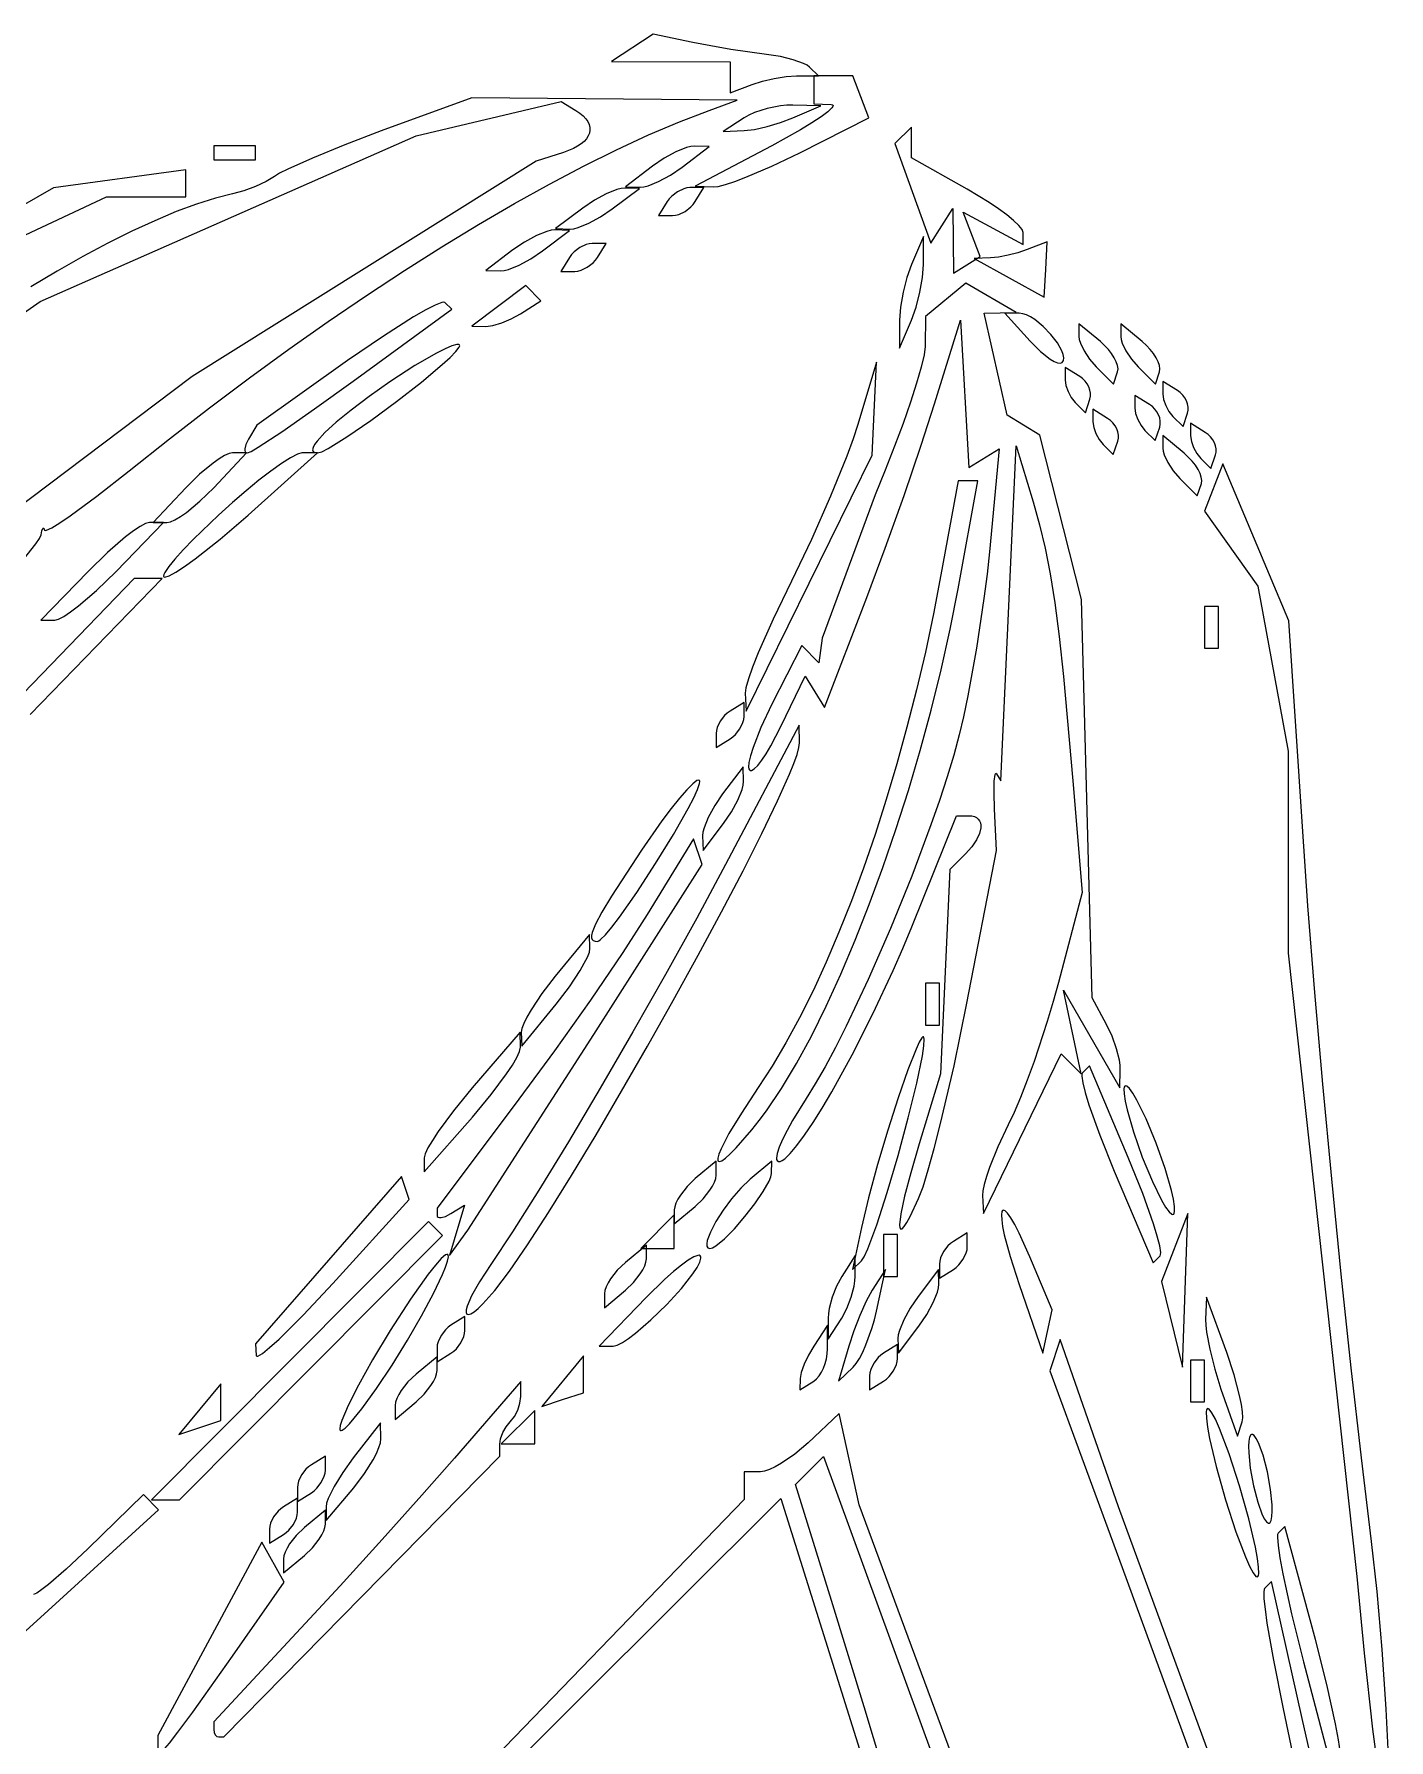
# Model space of a CAD drawing. Header units: millimetres. Extents: x 0.52 to 7.92, y 0.28 to 7.41.
# Drawn here: x 4.776 to 5.728, y 6.184 to 7.382 of the extents above; entities that cross this region are included whole.
import ezdxf

# ---------------------------------------------------------------- set-up
doc = ezdxf.new("R2010")
doc.units = ezdxf.units.MM
doc.header["$MEASUREMENT"] = 0

msp = doc.modelspace()

# ---------------------------------------------------------------- linework, layer by layer
at = {"flags": 128}
for points in [[(5.280214, 7.34699), (5.287461, 7.349301), (5.29573, 7.351193), (5.304003, 7.352472), (5.311259, 7.352941), (5.326797, 7.352941), (5.320582, 7.359156), (5.318843, 7.360458), (5.316271, 7.361778), (5.309125, 7.364321), (5.300138, 7.366496), (5.290304, 7.368012), (5.265164, 7.371591), (5.251178, 7.374013), (5.238513, 7.376486), (5.210784, 7.382318), (5.181373, 7.363045), (5.264706, 7.362745), (5.264706, 7.341039), (5.280214, 7.34699)], [(5.252777, 7.274972), (5.256292, 7.27538), (5.26148, 7.276727), (5.268091, 7.278916), (5.275875, 7.281848), (5.293962, 7.289544), (5.313741, 7.299027), (5.362124, 7.323545), (5.350843, 7.352941), (5.323529, 7.352941), (5.323529, 7.333333), (5.335784, 7.332871), (5.336753, 7.332676), (5.337146, 7.332196), (5.336983, 7.331447), (5.336288, 7.330443), (5.333382, 7.32773), (5.3286, 7.324176), (5.322111, 7.319899), (5.314087, 7.315019), (5.294118, 7.303922), (5.240196, 7.275435), (5.252777, 7.274972)], [(4.649151, 7.102941), (4.779935, 7.194409), (5.044118, 7.31092), (5.146128, 7.335066), (5.156397, 7.328719), (5.159165, 7.326831), (5.16147, 7.324884), (5.163319, 7.322892), (5.164715, 7.320869), (5.165661, 7.318828), (5.166163, 7.316784), (5.166225, 7.31475), (5.165849, 7.31274), (5.165041, 7.310768), (5.163805, 7.308849), (5.162145, 7.306995), (5.160065, 7.305221), (5.157569, 7.30354), (5.154661, 7.301967), (5.147626, 7.299199), (5.128584, 7.293156), (4.886879, 7.141761), (4.735757, 7.028024)], [(4.768252, 7.01338), (4.777067, 7.024304), (4.779591, 7.028142), (4.780637, 7.030643), (4.78121, 7.033557), (4.781863, 7.035153), (4.782194, 7.035422), (4.782516, 7.035322), (4.783088, 7.033956), (4.783515, 7.033664), (4.784524, 7.033858), (4.788162, 7.035617), (4.793758, 7.039064), (4.80107, 7.044026), (4.81986, 7.057817), (4.84258, 7.075623), (4.870924, 7.098135), (4.899115, 7.119897), (4.927102, 7.140881), (4.954837, 7.161054), (4.982271, 7.180385), (5.009353, 7.198846), (5.036035, 7.216404), (5.062267, 7.233029), (5.087999, 7.24869), (5.113184, 7.263356), (5.13777, 7.276998), (5.161708, 7.289584), (5.18495, 7.301083), (5.207445, 7.311465), (5.229145, 7.3207), (5.25, 7.328756), (5.269608, 7.335917), (5.083333, 7.337668), (5.019608, 7.314296), (4.993976, 7.304544), (4.971296, 7.29527), (4.954026, 7.287521), (4.948189, 7.284547), (4.944628, 7.282347), (4.938825, 7.278724), (4.931345, 7.2752), (4.923154, 7.272178), (4.915216, 7.270062), (4.903133, 7.267103), (4.889928, 7.262952), (4.875689, 7.25766), (4.860503, 7.251277), (4.844456, 7.243854), (4.827635, 7.23544), (4.810126, 7.226086), (4.792017, 7.215843), (4.773394, 7.204761)], [(5.27451, 7.314565), (5.281767, 7.315439), (5.290656, 7.31742), (5.30005, 7.320215), (5.308824, 7.323529), (5.328431, 7.331955), (5.308824, 7.332494), (5.304585, 7.332408), (5.30005, 7.331954), (5.290656, 7.330083), (5.281767, 7.327177), (5.277864, 7.325427), (5.27451, 7.323529), (5.259804, 7.314026), (5.27451, 7.314565)], [(5.430944, 7.220324), (5.44032, 7.226118), (5.428399, 7.257183), (5.470588, 7.234604), (5.470588, 7.242948), (5.469788, 7.245074), (5.467494, 7.247927), (5.463867, 7.251382), (5.459069, 7.255315), (5.453259, 7.259601), (5.446599, 7.264116), (5.431373, 7.273332), (5.392157, 7.295372), (5.392157, 7.316993), (5.380553, 7.30539), (5.405828, 7.235492), (5.421268, 7.259804), (5.421569, 7.214529), (5.430944, 7.220324)], [(4.901961, 7.294118), (4.921569, 7.294118), (4.931373, 7.294118), (4.931373, 7.303922), (4.911765, 7.303922), (4.901961, 7.303922), (4.901961, 7.294118)], [(5.201558, 7.274822), (5.204031, 7.275053), (5.20709, 7.275836), (5.214479, 7.27883), (5.222761, 7.28334), (5.230969, 7.288904), (5.25, 7.303298), (5.239619, 7.30361), (5.237145, 7.303379), (5.234086, 7.302595), (5.226697, 7.299602), (5.218416, 7.295092), (5.210207, 7.289527), (5.191176, 7.275133), (5.201558, 7.274822)], [(4.762333, 7.237917), (4.826563, 7.267974), (4.882353, 7.267974), (4.882353, 7.286979), (4.789432, 7.274243), (4.701088, 7.223682)], [(5.152538, 7.24541), (5.155012, 7.245641), (5.15807, 7.246425), (5.16546, 7.249418), (5.173741, 7.253928), (5.18195, 7.259492), (5.20098, 7.273886), (5.190599, 7.274198), (5.188126, 7.273967), (5.185067, 7.273183), (5.177677, 7.27019), (5.169396, 7.26568), (5.161188, 7.260116), (5.142157, 7.245722), (5.152538, 7.24541)], [(5.224333, 7.254902), (5.226426, 7.255102), (5.228618, 7.255676), (5.233037, 7.257782), (5.23707, 7.260899), (5.238779, 7.262736), (5.240196, 7.264706), (5.246255, 7.27451), (5.236451, 7.27451), (5.234358, 7.27431), (5.232167, 7.273736), (5.227747, 7.27163), (5.223714, 7.268513), (5.222005, 7.266675), (5.220588, 7.264706), (5.214529, 7.254902), (5.224333, 7.254902)], [(5.103518, 7.215998), (5.105992, 7.216229), (5.109051, 7.217013), (5.11644, 7.220006), (5.124722, 7.224516), (5.13293, 7.23008), (5.151961, 7.244474), (5.14158, 7.244786), (5.139106, 7.244555), (5.136047, 7.243772), (5.128658, 7.240778), (5.120376, 7.236268), (5.112168, 7.230704), (5.093137, 7.21631), (5.103518, 7.215998)], [(5.392157, 7.181373), (5.395428, 7.190533), (5.398108, 7.20098), (5.399918, 7.211428), (5.400583, 7.220588), (5.400583, 7.240196), (5.392157, 7.220588), (5.388885, 7.211428), (5.386206, 7.20098), (5.384396, 7.190533), (5.383731, 7.181373), (5.383731, 7.161765), (5.392157, 7.181373)], [(5.486433, 7.217013), (5.487571, 7.236385), (5.473376, 7.230937), (5.46696, 7.228795), (5.459986, 7.226988), (5.453295, 7.225708), (5.447728, 7.225143), (5.436275, 7.224795), (5.485294, 7.197641), (5.486433, 7.217013)], [(5.155706, 7.215686), (5.157799, 7.215886), (5.15999, 7.21646), (5.164409, 7.218566), (5.168442, 7.221684), (5.170151, 7.223521), (5.171569, 7.22549), (5.177628, 7.235294), (5.167824, 7.235294), (5.165731, 7.235094), (5.163539, 7.234521), (5.15912, 7.232414), (5.155087, 7.229297), (5.153378, 7.22746), (5.151961, 7.22549), (5.145902, 7.215686), (5.155706, 7.215686)], [(5.093137, 7.176933), (5.098082, 7.177589), (5.104298, 7.179498), (5.11099, 7.182363), (5.117363, 7.185892), (5.131785, 7.195012), (5.121118, 7.20568), (5.083333, 7.177094), (5.093137, 7.176933)], [(5.397162, 6.564401), (5.400239, 6.572632), (5.40393, 6.584539), (5.408093, 6.599559), (5.412591, 6.61713), (5.422031, 6.65767), (5.431136, 6.701656), (5.4519, 6.808824), (5.450447, 6.838235), (5.450117, 6.849269), (5.450292, 6.857567), (5.450922, 6.862328), (5.451393, 6.863129), (5.451959, 6.862745), (5.454924, 6.857843), (5.465686, 7.093137), (5.477546, 7.053922), (5.482141, 7.037726), (5.486137, 7.021151), (5.489677, 7.0032), (5.492903, 6.982873), (5.495957, 6.959173), (5.498982, 6.9311), (5.505515, 6.857843), (5.511976, 6.779412), (5.495433, 6.716274), (5.491725, 6.702837), (5.487522, 6.688843), (5.47821, 6.660826), (5.473392, 6.647624), (5.46866, 6.635508), (5.464159, 6.624888), (5.460033, 6.616175), (5.452771, 6.600825), (5.446936, 6.586356), (5.44474, 6.579959), (5.443124, 6.574394), (5.442162, 6.569862), (5.441928, 6.566567), (5.44268, 6.553922), (5.497294, 6.666105), (5.511398, 6.652001), (5.499025, 6.710784), (5.538394, 6.642157), (5.538805, 6.655056), (5.538683, 6.65803), (5.538173, 6.661543), (5.536149, 6.669671), (5.533049, 6.6784), (5.529188, 6.686693), (5.51916, 6.70543), (5.511667, 6.985294), (5.482382, 7.100554), (5.459366, 7.114779), (5.443241, 7.186275), (5.465686, 7.186871), (5.430346, 7.207431), (5.401961, 7.183874), (5.401796, 7.163015), (5.401049, 7.157124), (5.398973, 7.148341), (5.395712, 7.137092), (5.39141, 7.123805), (5.386211, 7.108907), (5.380259, 7.092826), (5.373698, 7.075989), (5.366672, 7.058824), (5.329428, 6.958161), (5.327142, 6.940832), (5.315093, 6.95288), (5.294118, 6.911765), (5.286381, 6.895393), (5.280821, 6.881209), (5.27902, 6.875413), (5.277957, 6.870733), (5.277698, 6.86736), (5.27789, 6.866223), (5.278308, 6.865483), (5.278922, 6.865142), (5.279692, 6.865172), (5.281652, 6.866285), (5.284098, 6.868698), (5.28694, 6.872286), (5.290085, 6.876925), (5.293444, 6.88249), (5.30044, 6.895897), (5.317406, 6.931476), (5.331017, 6.909454), (5.36068, 6.98659), (5.373623, 7.021182), (5.386935, 7.058346), (5.399052, 7.093622), (5.408407, 7.122549), (5.426471, 7.181373), (5.432415, 7.077918), (5.4538, 7.091135), (5.446881, 7.018607), (5.445199, 7.002894), (5.443068, 6.986026), (5.437801, 6.950931), (5.431777, 6.917539), (5.428697, 6.9028), (5.425689, 6.890069), (5.421831, 6.875932), (5.417168, 6.860549), (5.411791, 6.844135), (5.405791, 6.826904), (5.392281, 6.790853), (5.377363, 6.754116), (5.361762, 6.718414), (5.346203, 6.685466), (5.338666, 6.670562), (5.33141, 6.656991), (5.324527, 6.64497), (5.318108, 6.634711), (5.308628, 6.619368), (5.304779, 6.61236), (5.301636, 6.606033), (5.299281, 6.600565), (5.297798, 6.596135), (5.297271, 6.592922), (5.297392, 6.591828), (5.297783, 6.591106), (5.298743, 6.590565), (5.29995, 6.590595), (5.301392, 6.591176), (5.303056, 6.592286), (5.307008, 6.596015), (5.311709, 6.601618), (5.317068, 6.608931), (5.322988, 6.617791), (5.329376, 6.628033), (5.336137, 6.639494), (5.350403, 6.665417), (5.365032, 6.694249), (5.379268, 6.724681), (5.386003, 6.740087), (5.392358, 6.755401), (5.423773, 6.833333), (5.432475, 6.833333), (5.434582, 6.833178), (5.43638, 6.832727), (5.437872, 6.832), (5.439058, 6.831016), (5.439941, 6.829797), (5.440522, 6.828362), (5.440803, 6.826732), (5.440787, 6.824927), (5.439866, 6.820872), (5.437774, 6.816359), (5.434526, 6.811549), (5.430134, 6.806605), (5.419092, 6.795562), (5.412636, 6.651961), (5.397601, 6.602941), (5.391601, 6.582513), (5.387294, 6.566032), (5.384682, 6.553757), (5.383769, 6.545941), (5.383951, 6.543786), (5.384558, 6.542842), (5.385591, 6.543141), (5.387051, 6.544715), (5.388938, 6.547596), (5.391251, 6.551816), (5.397162, 6.564401)], [(4.925684, 7.088235), (4.928153, 7.089264), (4.933182, 7.092213), (4.949701, 7.103042), (4.9728, 7.119069), (5.00004, 7.138641), (5.069124, 7.189046), (5.064425, 7.193745), (5.063616, 7.193988), (5.062181, 7.193761), (5.057575, 7.191983), (5.050887, 7.188578), (5.042398, 7.183713), (5.021137, 7.170272), (4.996037, 7.152996), (4.932347, 7.107548), (4.926379, 7.097892), (4.924478, 7.094142), (4.923713, 7.091072), (4.923764, 7.08989), (4.924107, 7.088997), (4.924746, 7.088432), (4.925684, 7.088235)], [(5.498069, 7.151664), (5.498951, 7.153138), (5.499169, 7.155042), (5.498785, 7.157304), (5.497864, 7.159851), (5.494661, 7.16551), (5.490065, 7.171439), (5.484582, 7.17706), (5.478718, 7.181793), (5.475801, 7.183645), (5.472978, 7.185058), (5.470313, 7.185958), (5.467868, 7.186275), (5.457745, 7.186275), (5.475545, 7.166607), (5.482829, 7.159343), (5.489503, 7.154104), (5.492381, 7.152397), (5.49483, 7.151381), (5.496757, 7.151116), (5.498069, 7.151664)], [(5.536969, 7.14522), (5.537244, 7.147222), (5.536909, 7.149582), (5.536011, 7.152214), (5.534601, 7.155029), (5.532729, 7.157942), (5.530444, 7.160865), (5.527797, 7.163712), (5.524836, 7.166396), (5.509804, 7.178871), (5.509804, 7.169828), (5.510052, 7.167764), (5.510761, 7.165359), (5.513368, 7.159877), (5.517226, 7.154076), (5.521936, 7.148652), (5.534069, 7.13652), (5.536969, 7.14522)], [(5.56638, 7.14522), (5.566656, 7.147222), (5.56632, 7.149582), (5.565423, 7.152214), (5.564013, 7.155029), (5.562141, 7.157942), (5.559856, 7.160865), (5.557209, 7.163712), (5.554248, 7.166396), (5.539216, 7.178871), (5.539216, 7.169828), (5.539463, 7.167764), (5.540173, 7.165359), (5.54278, 7.159877), (5.546637, 7.154076), (5.551348, 7.148652), (5.56348, 7.13652), (5.56638, 7.14522)], [(4.974889, 7.088235), (4.977804, 7.089035), (4.982401, 7.0913), (4.995582, 7.09942), (5.012304, 7.110981), (5.030443, 7.124369), (5.047872, 7.137971), (5.062464, 7.150174), (5.068032, 7.155247), (5.072093, 7.159364), (5.074383, 7.162325), (5.07478, 7.163309), (5.074634, 7.163928), (5.073933, 7.164241), (5.0728, 7.164236), (5.069341, 7.16332), (5.064457, 7.161287), (5.05835, 7.158242), (5.043268, 7.149544), (5.025699, 7.138073), (5.011066, 7.127717), (4.998469, 7.118215), (4.988073, 7.10973), (4.980042, 7.102424), (4.974544, 7.09646), (4.972795, 7.094031), (4.971742, 7.091999), (4.971403, 7.090383), (4.971802, 7.089203), (4.972956, 7.088481), (4.974889, 7.088235)], [(5.320294, 6.996756), (5.364583, 7.08665), (5.367647, 7.151961), (5.354438, 7.108155), (5.351104, 7.098004), (5.346677, 7.08592), (5.33531, 7.057759), (5.321865, 7.027284), (5.30787, 6.998106), (5.294976, 6.971398), (5.284529, 6.947649), (5.280557, 6.937692), (5.277599, 6.929443), (5.275788, 6.923225), (5.275257, 6.919362), (5.276004, 6.906863), (5.320294, 6.996756)], [(5.51747, 7.12594), (5.517897, 7.127982), (5.517888, 7.130139), (5.517472, 7.132345), (5.516679, 7.134536), (5.515538, 7.136646), (5.514079, 7.138609), (5.51233, 7.140361), (5.510321, 7.141837), (5.5, 7.148216), (5.5, 7.139467), (5.500564, 7.135507), (5.5021, 7.131189), (5.504373, 7.127036), (5.507149, 7.12357), (5.514297, 7.116422), (5.51747, 7.12594)], [(5.56649, 7.106332), (5.566916, 7.108374), (5.566907, 7.110531), (5.566492, 7.112737), (5.565699, 7.114928), (5.564558, 7.117038), (5.563098, 7.119001), (5.56135, 7.120754), (5.559341, 7.122229), (5.54902, 7.128608), (5.54902, 7.11986), (5.549584, 7.115899), (5.55112, 7.111581), (5.553393, 7.107428), (5.556168, 7.103962), (5.563317, 7.096814), (5.56649, 7.106332)], [(5.586098, 7.116136), (5.586524, 7.118178), (5.586515, 7.120335), (5.586099, 7.122541), (5.585306, 7.124732), (5.584166, 7.126842), (5.582706, 7.128805), (5.580957, 7.130557), (5.578949, 7.132033), (5.568627, 7.138412), (5.568627, 7.129664), (5.569192, 7.125703), (5.570727, 7.121385), (5.573, 7.117232), (5.575776, 7.113766), (5.582925, 7.106618), (5.586098, 7.116136)], [(5.537078, 7.096528), (5.537505, 7.09857), (5.537495, 7.100727), (5.53708, 7.102933), (5.536287, 7.105124), (5.535146, 7.107234), (5.533687, 7.109197), (5.531938, 7.11095), (5.529929, 7.112425), (5.519608, 7.118804), (5.519608, 7.110056), (5.520172, 7.106095), (5.521708, 7.101777), (5.523981, 7.097625), (5.526757, 7.094158), (5.533905, 7.08701), (5.537078, 7.096528)], [(5.605705, 7.086724), (5.606132, 7.088766), (5.606123, 7.090923), (5.605707, 7.09313), (5.604914, 7.09532), (5.603773, 7.09743), (5.602314, 7.099393), (5.600565, 7.101146), (5.598557, 7.102621), (5.588235, 7.109), (5.588235, 7.100252), (5.588799, 7.096291), (5.590335, 7.091973), (5.592608, 7.087821), (5.595384, 7.084355), (5.602533, 7.077206), (5.605705, 7.086724)], [(5.595792, 7.066788), (5.596068, 7.068791), (5.595732, 7.071151), (5.594834, 7.073782), (5.593425, 7.076598), (5.591552, 7.07951), (5.589268, 7.082434), (5.58662, 7.085281), (5.58366, 7.087964), (5.568627, 7.10044), (5.568627, 7.091397), (5.568875, 7.089332), (5.569585, 7.086928), (5.572191, 7.081446), (5.576049, 7.075645), (5.58076, 7.070221), (5.592892, 7.058088), (5.595792, 7.066788)], [(4.869131, 7.039216), (4.87157, 7.039716), (4.874755, 7.04115), (4.878549, 7.043416), (4.882819, 7.046415), (4.892247, 7.054209), (4.901961, 7.063725), (4.924987, 7.088235), (4.915183, 7.088235), (4.912743, 7.087735), (4.909559, 7.086301), (4.905765, 7.084035), (4.901495, 7.081036), (4.892067, 7.073242), (4.882353, 7.063725), (4.859327, 7.039216), (4.869131, 7.039216)], [(4.867647, 7.000829), (4.870611, 7.00173), (4.875301, 7.004295), (4.881474, 7.008342), (4.888892, 7.013694), (4.906499, 7.027594), (4.926202, 7.044557), (4.974953, 7.088235), (4.963915, 7.088235), (4.960728, 7.087343), (4.95588, 7.084785), (4.949611, 7.080741), (4.942162, 7.07539), (4.933772, 7.068912), (4.924681, 7.061486), (4.915131, 7.053291), (4.90536, 7.044507), (4.887684, 7.027532), (4.880521, 7.02011), (4.874681, 7.013638), (4.870319, 7.008295), (4.86759, 7.00426), (4.866886, 7.002788), (4.866647, 7.001711), (4.866895, 7.00105), (4.867647, 7.000829)], [(5.727516, 6.168423), (5.725666, 6.2059), (5.722755, 6.247636), (5.719182, 6.288542), (5.715346, 6.323529), (5.708185, 6.382446), (5.701031, 6.4456), (5.694034, 6.511425), (5.687348, 6.578354), (5.681122, 6.644818), (5.67551, 6.709251), (5.670663, 6.770085), (5.666732, 6.825754), (5.657333, 6.970135), (5.610762, 7.080571), (5.597972, 7.04724), (5.635445, 6.994614), (5.656863, 6.878752), (5.656863, 6.736859), (5.704901, 6.29902), (5.710176, 6.245098), (5.716095, 6.191692), (5.722921, 6.139011)], [(5.280091, 6.612745), (5.285225, 6.61917), (5.290397, 6.626153), (5.300828, 6.641708), (5.311321, 6.659246), (5.321813, 6.678601), (5.332242, 6.699609), (5.342545, 6.722104), (5.352659, 6.745923), (5.362521, 6.770901), (5.372069, 6.796871), (5.381239, 6.823671), (5.38997, 6.851135), (5.398197, 6.879098), (5.405859, 6.907396), (5.412893, 6.935863), (5.419236, 6.964335), (5.424824, 6.992647), (5.438821, 7.068627), (5.424958, 7.068627), (5.412872, 7.002451), (5.407628, 6.975261), (5.40188, 6.948325), (5.395657, 6.921723), (5.388988, 6.895532), (5.381901, 6.869834), (5.374424, 6.844707), (5.366586, 6.820232), (5.358415, 6.796487), (5.349939, 6.773552), (5.341187, 6.751507), (5.332187, 6.730431), (5.322967, 6.710403), (5.313556, 6.691504), (5.303982, 6.673812), (5.294274, 6.657407), (5.28446, 6.642369), (5.272636, 6.624536), (5.263943, 6.61012), (5.258427, 6.599432), (5.256874, 6.595582), (5.256133, 6.59278), (5.256208, 6.591065), (5.256554, 6.590627), (5.257106, 6.590476), (5.258833, 6.59105), (5.261393, 6.592828), (5.264794, 6.595848), (5.26904, 6.600148), (5.280091, 6.612745)], [(4.790271, 6.970588), (4.792919, 6.971289), (4.796702, 6.973296), (4.801443, 6.976469), (4.806965, 6.980668), (4.819646, 6.991579), (4.833333, 7.004902), (4.866592, 7.039216), (4.856788, 7.039216), (4.854139, 7.038515), (4.850357, 7.036508), (4.845616, 7.033335), (4.840094, 7.029136), (4.827413, 7.018225), (4.813725, 7.004902), (4.780467, 6.970588), (4.790271, 6.970588)], [(4.773121, 6.904412), (4.865707, 7), (4.846019, 7), (4.670803, 6.818627)], [(5.598039, 6.95098), (5.607843, 6.95098), (5.607843, 6.970588), (5.607843, 6.980392), (5.598039, 6.980392), (5.598039, 6.960784), (5.598039, 6.95098)], [(5.264706, 6.887255), (5.266675, 6.888672), (5.268513, 6.890381), (5.27163, 6.894414), (5.273736, 6.898833), (5.27431, 6.901025), (5.27451, 6.903118), (5.27451, 6.912922), (5.264706, 6.906863), (5.262736, 6.905445), (5.260899, 6.903736), (5.257782, 6.899704), (5.255676, 6.895284), (5.255102, 6.893093), (5.254902, 6.891), (5.254902, 6.881196), (5.264706, 6.887255)], [(5.099426, 6.499945), (5.109782, 6.513512), (5.122489, 6.531974), (5.13713, 6.554582), (5.153287, 6.580585), (5.170543, 6.609234), (5.18848, 6.639779), (5.206681, 6.671471), (5.224729, 6.703559), (5.242207, 6.735293), (5.258696, 6.765925), (5.273781, 6.794703), (5.287042, 6.820879), (5.298064, 6.843702), (5.306428, 6.862423), (5.309483, 6.870011), (5.311718, 6.876292), (5.313079, 6.881173), (5.313515, 6.884559), (5.313305, 6.897059), (5.261453, 6.79902), (5.241249, 6.76148), (5.219293, 6.721848), (5.196402, 6.681518), (5.173393, 6.64188), (5.151084, 6.604326), (5.130293, 6.57025), (5.111835, 6.541042), (5.096528, 6.518094), (5.088576, 6.505944), (5.08308, 6.496108), (5.080001, 6.48884), (5.079355, 6.486248), (5.079297, 6.484395), (5.079824, 6.483311), (5.080929, 6.483028), (5.082607, 6.483579), (5.084854, 6.484995), (5.087665, 6.487307), (5.091034, 6.490549), (5.099426, 6.499945)], [(5.260116, 6.827854), (5.26568, 6.836063), (5.27019, 6.844344), (5.273183, 6.851734), (5.273967, 6.854792), (5.274198, 6.857266), (5.273886, 6.867647), (5.259492, 6.848616), (5.253928, 6.840408), (5.249418, 6.832127), (5.246425, 6.824737), (5.245641, 6.821678), (5.24541, 6.819205), (5.245722, 6.808824), (5.260116, 6.827854)], [(5.171468, 6.745098), (5.172425, 6.745408), (5.17371, 6.746311), (5.177164, 6.749745), (5.181634, 6.755091), (5.186925, 6.76204), (5.199186, 6.779514), (5.21238, 6.799697), (5.224942, 6.82012), (5.235305, 6.838314), (5.239172, 6.845804), (5.241902, 6.85181), (5.2433, 6.856025), (5.243437, 6.857364), (5.243168, 6.858139), (5.242483, 6.858358), (5.241453, 6.858023), (5.23844, 6.855788), (5.234297, 6.851634), (5.22919, 6.845762), (5.223287, 6.838374), (5.216754, 6.829671), (5.202467, 6.809122), (5.181429, 6.776747), (5.174672, 6.765561), (5.170189, 6.757225), (5.167803, 6.751374), (5.167342, 6.749267), (5.167338, 6.747645), (5.167772, 6.746462), (5.168619, 6.745674), (5.169859, 6.745234), (5.171468, 6.745098)], [(5.080413, 6.542328), (5.169074, 6.679583), (5.245011, 6.79902), (5.239065, 6.81712), (5.206491, 6.763952), (5.189303, 6.737265), (5.166582, 6.703906), (5.141285, 6.668132), (5.116371, 6.634201), (5.058824, 6.557617), (5.058824, 6.55274), (5.059021, 6.551882), (5.059588, 6.551318), (5.060485, 6.551044), (5.06167, 6.551055), (5.064752, 6.551911), (5.068515, 6.553852), (5.078207, 6.559842), (5.067688, 6.52451), (5.080413, 6.542328)], [(5.142461, 6.70098), (5.151798, 6.713174), (5.159398, 6.724632), (5.162303, 6.729684), (5.164481, 6.734069), (5.165834, 6.737626), (5.166265, 6.740196), (5.165962, 6.75), (5.141853, 6.720588), (5.132516, 6.708395), (5.124916, 6.696936), (5.122011, 6.691885), (5.119833, 6.6875), (5.118479, 6.683942), (5.118048, 6.681373), (5.118352, 6.671569), (5.142461, 6.70098)], [(5.401961, 6.686275), (5.411765, 6.686275), (5.411765, 6.705882), (5.411765, 6.715686), (5.401961, 6.715686), (5.401961, 6.696078), (5.401961, 6.686275)], [(5.083741, 6.621731), (5.096895, 6.637479), (5.107644, 6.65197), (5.111772, 6.658242), (5.114882, 6.663597), (5.116838, 6.667834), (5.117501, 6.670751), (5.117355, 6.681373), (5.083556, 6.642157), (5.070435, 6.626157), (5.059696, 6.611581), (5.055566, 6.60533), (5.052447, 6.600038), (5.050478, 6.595907), (5.049796, 6.593137), (5.049836, 6.583333), (5.083741, 6.621731)], [(5.357013, 6.52074), (5.358944, 6.523637), (5.361432, 6.529028), (5.367699, 6.545938), (5.375043, 6.568754), (5.382699, 6.594763), (5.389897, 6.62125), (5.395869, 6.645501), (5.399849, 6.664803), (5.400851, 6.671749), (5.401066, 6.676439), (5.400889, 6.677559), (5.400537, 6.67805), (5.400022, 6.677942), (5.399351, 6.677264), (5.397586, 6.674313), (5.395318, 6.669428), (5.389582, 6.65478), (5.382761, 6.635171), (5.375472, 6.612451), (5.36833, 6.588468), (5.361953, 6.565074), (5.356957, 6.544118), (5.350651, 6.514706), (5.357013, 6.52074)], [(5.566764, 6.524281), (5.567122, 6.525113), (5.567192, 6.526576), (5.566514, 6.531251), (5.564823, 6.538022), (5.56221, 6.546605), (5.554585, 6.568076), (5.544376, 6.593395), (5.517085, 6.657608), (5.512183, 6.652706), (5.511825, 6.651873), (5.511755, 6.650411), (5.512433, 6.645736), (5.514124, 6.638965), (5.516738, 6.630381), (5.524362, 6.608911), (5.534572, 6.583591), (5.561862, 6.519379), (5.566764, 6.524281)], [(5.57636, 6.553484), (5.576771, 6.554217), (5.576995, 6.555386), (5.57691, 6.558933), (5.576155, 6.563921), (5.574782, 6.570145), (5.570379, 6.585485), (5.564103, 6.603318), (5.557053, 6.620378), (5.550544, 6.633611), (5.547718, 6.638383), (5.545298, 6.641706), (5.543376, 6.643416), (5.542629, 6.643614), (5.542041, 6.643348), (5.541631, 6.642616), (5.541406, 6.641446), (5.541492, 6.637899), (5.542246, 6.632912), (5.54362, 6.626687), (5.548023, 6.611347), (5.554299, 6.593514), (5.561348, 6.576455), (5.567858, 6.563221), (5.570683, 6.558449), (5.573103, 6.555126), (5.575025, 6.553417), (5.575772, 6.553218), (5.57636, 6.553484)], [(5.240196, 6.558824), (5.245906, 6.564336), (5.250582, 6.570323), (5.252382, 6.573269), (5.253742, 6.576063), (5.254602, 6.578614), (5.254902, 6.580832), (5.254902, 6.590636), (5.240196, 6.578431), (5.234486, 6.572919), (5.22981, 6.566932), (5.228011, 6.563986), (5.226651, 6.561192), (5.22579, 6.558641), (5.22549, 6.556423), (5.22549, 6.546619), (5.240196, 6.558824)], [(5.250535, 6.529412), (5.252389, 6.529886), (5.25477, 6.531238), (5.260753, 6.536145), (5.267777, 6.543271), (5.275136, 6.551756), (5.282124, 6.56074), (5.288033, 6.569363), (5.292158, 6.576764), (5.29333, 6.579737), (5.293791, 6.582083), (5.294118, 6.590636), (5.278877, 6.577987), (5.272238, 6.57171), (5.265754, 6.56424), (5.259789, 6.556204), (5.25471, 6.548226), (5.250879, 6.540933), (5.248664, 6.534949), (5.248275, 6.532644), (5.248427, 6.5309), (5.249165, 6.529797), (5.250535, 6.529412)], [(4.985726, 6.504902), (5.039178, 6.563725), (5.03377, 6.580062), (4.931373, 6.462332), (4.931823, 6.454205), (4.932146, 6.453683), (4.933004, 6.453773), (4.936215, 6.455691), (4.941235, 6.459751), (4.947842, 6.465745), (4.964935, 6.482703), (4.985726, 6.504902)], [(5.487675, 6.471042), (5.490865, 6.486202), (5.47525, 6.523572), (5.467776, 6.540259), (5.464653, 6.54633), (5.461957, 6.550932), (5.459702, 6.554099), (5.4579, 6.555866), (5.456566, 6.556267), (5.456078, 6.555966), (5.455712, 6.555337), (5.455351, 6.55311), (5.455497, 6.549622), (5.456164, 6.544905), (5.457363, 6.538995), (5.461416, 6.523734), (5.467762, 6.504114), (5.484486, 6.455882), (5.487675, 6.471042)], [(5.584465, 6.5), (5.586326, 6.553922), (5.567885, 6.50609), (5.582605, 6.446078), (5.584465, 6.5)], [(4.868025, 6.352941), (4.877838, 6.352941), (5.062716, 6.538591), (5.052922, 6.548385), (4.858211, 6.352941), (4.868025, 6.352941)], [(5.213725, 6.529412), (5.22549, 6.529412), (5.22549, 6.552941), (5.201961, 6.529412), (5.213725, 6.529412)], [(5.191176, 6.5), (5.196886, 6.505512), (5.201562, 6.5115), (5.203362, 6.514445), (5.204722, 6.517239), (5.205582, 6.51979), (5.205882, 6.522009), (5.205882, 6.531813), (5.191176, 6.519608), (5.185466, 6.514095), (5.18079, 6.508108), (5.178991, 6.505162), (5.177631, 6.502369), (5.176771, 6.499818), (5.176471, 6.497599), (5.176471, 6.487795), (5.191176, 6.5)], [(5.372549, 6.509804), (5.382353, 6.509804), (5.382353, 6.529412), (5.382353, 6.539216), (5.372549, 6.539216), (5.372549, 6.519608), (5.372549, 6.509804)], [(5.421569, 6.514706), (5.423538, 6.516123), (5.425375, 6.517832), (5.428493, 6.521865), (5.430599, 6.526284), (5.431172, 6.528476), (5.431373, 6.530569), (5.431373, 6.540373), (5.421569, 6.534314), (5.419599, 6.532896), (5.417762, 6.531187), (5.414645, 6.527155), (5.412538, 6.522735), (5.411965, 6.520544), (5.411765, 6.518451), (5.411765, 6.508647), (5.421569, 6.514706)], [(5.005956, 6.416667), (5.016409, 6.431054), (5.027326, 6.447521), (5.038062, 6.464909), (5.04797, 6.482059), (5.056404, 6.497813), (5.062718, 6.51101), (5.064878, 6.516288), (5.066266, 6.520493), (5.066801, 6.523479), (5.066723, 6.52447), (5.066402, 6.525101), (5.065747, 6.52527), (5.064746, 6.524843), (5.061788, 6.522314), (5.057695, 6.517733), (5.052632, 6.511318), (5.040259, 6.493867), (5.025995, 6.47171), (5.013621, 6.451066), (5.003695, 6.433333), (4.996404, 6.419024), (4.991932, 6.408646), (4.990811, 6.405092), (4.990465, 6.402712), (4.99059, 6.401982), (4.990917, 6.40157), (4.991449, 6.401483), (4.99219, 6.40173), (4.994307, 6.403256), (4.997292, 6.406212), (5.005956, 6.416667)], [(5.182517, 6.460784), (5.185363, 6.461426), (5.189049, 6.463247), (5.193422, 6.466089), (5.198331, 6.469795), (5.209148, 6.479168), (5.220285, 6.490104), (5.230526, 6.501342), (5.238654, 6.511621), (5.241547, 6.516007), (5.243455, 6.519681), (5.244228, 6.522485), (5.244141, 6.523511), (5.243713, 6.524261), (5.243047, 6.524578), (5.242062, 6.524539), (5.239214, 6.523451), (5.235327, 6.521116), (5.230555, 6.517655), (5.225055, 6.513187), (5.218982, 6.507834), (5.20574, 6.494951), (5.172624, 6.460784), (5.182517, 6.460784)], [(5.343137, 6.480392), (5.346827, 6.487263), (5.349849, 6.495098), (5.351891, 6.502934), (5.352447, 6.50655), (5.352641, 6.509804), (5.352641, 6.52451), (5.343137, 6.509804), (5.339447, 6.502934), (5.336425, 6.495098), (5.334383, 6.487263), (5.333828, 6.483646), (5.333634, 6.480392), (5.333634, 6.465686), (5.343137, 6.480392)], [(5.351146, 6.446078), (5.353324, 6.448648), (5.355601, 6.452206), (5.35791, 6.456591), (5.360183, 6.461642), (5.364353, 6.4731), (5.366115, 6.479186), (5.367572, 6.485294), (5.373787, 6.514706), (5.36455, 6.5), (5.360396, 6.492356), (5.355914, 6.482414), (5.351644, 6.471461), (5.348123, 6.460784), (5.340933, 6.436275), (5.351146, 6.446078)], [(5.397371, 6.474913), (5.402935, 6.483121), (5.407445, 6.491403), (5.410438, 6.498792), (5.411222, 6.501851), (5.411453, 6.504325), (5.411141, 6.514706), (5.396747, 6.495675), (5.391183, 6.487467), (5.386673, 6.479185), (5.383679, 6.471796), (5.382896, 6.468737), (5.382665, 6.466263), (5.382977, 6.455882), (5.397371, 6.474913)], [(5.624435, 6.407619), (5.624818, 6.410425), (5.624615, 6.414571), (5.623872, 6.419856), (5.622632, 6.426081), (5.618842, 6.440549), (5.6136, 6.456376), (5.599421, 6.495098), (5.59873, 6.479404), (5.598826, 6.475577), (5.599371, 6.470702), (5.601628, 6.458608), (5.605144, 6.444724), (5.609565, 6.430648), (5.621091, 6.397585), (5.624435, 6.407619)], [(5.068627, 6.455882), (5.070597, 6.4573), (5.072434, 6.459009), (5.075551, 6.463042), (5.077658, 6.467461), (5.078231, 6.469652), (5.078431, 6.471745), (5.078431, 6.481549), (5.068627, 6.47549), (5.066658, 6.474073), (5.064821, 6.472364), (5.061703, 6.468331), (5.059597, 6.463912), (5.059024, 6.46172), (5.058824, 6.459627), (5.058824, 6.449823), (5.068627, 6.455882)], [(5.323529, 6.436275), (5.325496, 6.43783), (5.327324, 6.439935), (5.328975, 6.442497), (5.330409, 6.445424), (5.331587, 6.448621), (5.332468, 6.451997), (5.333013, 6.455458), (5.333183, 6.458912), (5.333033, 6.47549), (5.323529, 6.460784), (5.319827, 6.454448), (5.316773, 6.448068), (5.314684, 6.442387), (5.313876, 6.438147), (5.313725, 6.430215), (5.323529, 6.436275)], [(5.372549, 6.436275), (5.374518, 6.437692), (5.376356, 6.439401), (5.379473, 6.443434), (5.381579, 6.447853), (5.382153, 6.450045), (5.382353, 6.452138), (5.382353, 6.461942), (5.372549, 6.455882), (5.37058, 6.454465), (5.368742, 6.452756), (5.365625, 6.448723), (5.363519, 6.444304), (5.362945, 6.442112), (5.362745, 6.440019), (5.362745, 6.430215), (5.372549, 6.436275)], [(5.663606, 5.985916), (5.666743, 5.995328), (5.537519, 6.348039), (5.496639, 6.465407), (5.489346, 6.443528), (5.537576, 6.31245), (5.623138, 6.078938), (5.660469, 5.976504), (5.663606, 5.985916)], [(5.044118, 6.421569), (5.049828, 6.427081), (5.054504, 6.433068), (5.056303, 6.436014), (5.057663, 6.438808), (5.058523, 6.441359), (5.058824, 6.443577), (5.058824, 6.453381), (5.044118, 6.441176), (5.038408, 6.435664), (5.033732, 6.429677), (5.031932, 6.426731), (5.030572, 6.423937), (5.029712, 6.421386), (5.029412, 6.419168), (5.029412, 6.409364), (5.044118, 6.421569)], [(5.147059, 6.423242), (5.161765, 6.428105), (5.161765, 6.453994), (5.132353, 6.41838), (5.147059, 6.423242)], [(5.588235, 6.421569), (5.598039, 6.421569), (5.598039, 6.441176), (5.598039, 6.45098), (5.588235, 6.45098), (5.588235, 6.431373), (5.588235, 6.421569)], [(4.892157, 6.403634), (4.906863, 6.408497), (4.906863, 6.434386), (4.877451, 6.398772), (4.892157, 6.403634)], [(4.905514, 6.186275), (4.909066, 6.186275), (5.102941, 6.383607), (5.102941, 6.391967), (5.103521, 6.395793), (5.105101, 6.400031), (5.107439, 6.404165), (5.110294, 6.40768), (5.113149, 6.41136), (5.115487, 6.415943), (5.117067, 6.420846), (5.117647, 6.425485), (5.117647, 6.435938), (5.071093, 6.382185), (5.048181, 6.356122), (5.020211, 6.324896), (4.990721, 6.292429), (4.96325, 6.262643), (4.901961, 6.196855), (4.901961, 6.191565), (4.902241, 6.189511), (4.903004, 6.187828), (4.904134, 6.186692), (4.905514, 6.186275)], [(5.452373, 6.087511), (5.355313, 6.349237), (5.341223, 6.413385), (5.31949, 6.392967), (5.310134, 6.385039), (5.300726, 6.378547), (5.296345, 6.376048), (5.292361, 6.37416), (5.288911, 6.372966), (5.286133, 6.372549), (5.27451, 6.372549), (5.27451, 6.353009), (5.066064, 6.137255)], [(5.115686, 6.392157), (5.127451, 6.392157), (5.127451, 6.415686), (5.103922, 6.392157), (5.115686, 6.392157)], [(5.635495, 6.298894), (5.635902, 6.299699), (5.636116, 6.301082), (5.63599, 6.305449), (5.635172, 6.311733), (5.633714, 6.319672), (5.629092, 6.339469), (5.622549, 6.362745), (5.615232, 6.385247), (5.608504, 6.402938), (5.605594, 6.409425), (5.60311, 6.414044), (5.601148, 6.416574), (5.600391, 6.416986), (5.599799, 6.416792), (5.599392, 6.415987), (5.599178, 6.414604), (5.599304, 6.410237), (5.600122, 6.403953), (5.60158, 6.396014), (5.606202, 6.376217), (5.612745, 6.352941), (5.620062, 6.330439), (5.62679, 6.312748), (5.629701, 6.306261), (5.632184, 6.301642), (5.634146, 6.299113), (5.634903, 6.298701), (5.635495, 6.298894)], [(5.000326, 6.36138), (5.007796, 6.371248), (5.01388, 6.381007), (5.016207, 6.385494), (5.017953, 6.389531), (5.01904, 6.392978), (5.01939, 6.395694), (5.019172, 6.406863), (5, 6.382353), (4.992564, 6.372063), (4.986492, 6.362163), (4.982407, 6.35378), (4.981306, 6.350509), (4.980936, 6.348039), (4.981044, 6.338235), (5.000326, 6.36138)], [(5.644023, 6.336833), (5.644869, 6.338447), (5.645392, 6.341168), (5.645599, 6.34485), (5.645497, 6.349347), (5.644398, 6.360198), (5.642157, 6.372549), (5.639142, 6.384127), (5.635937, 6.392871), (5.634383, 6.395916), (5.632924, 6.397933), (5.63161, 6.398817), (5.631022, 6.3988), (5.630487, 6.398461), (5.62964, 6.396847), (5.629118, 6.394126), (5.628911, 6.390444), (5.629013, 6.385947), (5.630112, 6.375096), (5.632353, 6.362745), (5.635368, 6.351167), (5.638573, 6.342423), (5.640127, 6.339378), (5.641585, 6.337361), (5.6429, 6.336477), (5.643488, 6.336494), (5.644023, 6.336833)], [(4.970588, 6.357843), (4.972558, 6.35926), (4.974395, 6.360969), (4.977512, 6.365002), (4.979619, 6.369421), (4.980192, 6.371613), (4.980392, 6.373706), (4.980392, 6.38351), (4.970588, 6.377451), (4.968619, 6.376034), (4.966782, 6.374325), (4.963664, 6.370292), (4.961558, 6.365873), (4.960984, 6.363681), (4.960784, 6.361588), (4.960784, 6.351784), (4.970588, 6.357843)], [(5.37857, 6.142157), (5.358918, 6.207576), (5.33594, 6.282258), (5.310595, 6.363536), (5.330256, 6.383197), (5.445641, 6.067316)], [(4.746892, 6.239983), (4.780313, 6.270147), (4.863278, 6.345872), (4.852581, 6.356569), (4.813546, 6.318452), (4.798389, 6.304173), (4.785977, 6.293474), (4.7812, 6.28979), (4.77759, 6.287388), (4.775307, 6.286398)], [(4.95098, 6.328431), (4.95295, 6.329849), (4.954787, 6.331558), (4.957904, 6.335591), (4.960011, 6.34001), (4.960584, 6.342201), (4.960784, 6.344294), (4.960784, 6.354098), (4.95098, 6.348039), (4.949011, 6.346622), (4.947174, 6.344913), (4.944056, 6.34088), (4.94195, 6.336461), (4.941377, 6.334269), (4.941176, 6.332176), (4.941176, 6.322372), (4.95098, 6.328431)], [(5.083027, 6.137255), (5.300272, 6.353884), (5.381764, 6.094183)], [(4.965686, 6.313725), (4.971396, 6.319238), (4.976072, 6.325225), (4.977872, 6.328171), (4.979232, 6.330964), (4.980092, 6.333516), (4.980392, 6.335734), (4.980392, 6.345538), (4.965686, 6.333333), (4.959976, 6.327821), (4.9553, 6.321834), (4.953501, 6.318888), (4.952141, 6.316094), (4.951281, 6.313543), (4.95098, 6.311325), (4.95098, 6.301521), (4.965686, 6.313725)], [(5.69372, 6.164493), (5.69401, 6.168297), (5.693435, 6.174979), (5.692068, 6.184169), (5.689982, 6.195498), (5.683945, 6.223088), (5.675909, 6.254786), (5.654477, 6.334215), (5.649697, 6.329436), (5.649328, 6.328505), (5.649198, 6.32673), (5.649624, 6.320833), (5.650902, 6.312113), (5.652958, 6.300941), (5.659114, 6.272723), (5.667508, 6.239143), (5.690099, 6.153629), (5.69372, 6.164493)], [(4.870813, 6.181863), (4.876811, 6.189572), (4.887179, 6.203676), (4.915197, 6.243041), (4.951514, 6.294906), (4.935792, 6.322999), (4.862745, 6.187373), (4.862745, 6.172549), (4.870813, 6.181863)], [(5.723489, 5.93027), (5.723802, 5.934055), (5.723325, 5.940784), (5.722124, 5.950079), (5.720265, 5.961566), (5.714831, 5.989611), (5.707547, 6.021911), (5.687486, 6.107416), (5.666605, 6.199205), (5.645142, 6.295468), (5.64024, 6.290566), (5.639861, 6.289763), (5.639655, 6.288295), (5.639747, 6.283421), (5.640492, 6.276059), (5.641866, 6.266324), (5.646408, 6.240197), (5.653181, 6.205963), (5.661997, 6.164544), (5.672665, 6.116862), (5.684994, 6.063839), (5.698796, 6.006399), (5.719952, 5.91966), (5.723489, 5.93027)]]:
    msp.add_lwpolyline(points, dxfattribs=at)

doc.saveas('drawing.dxf')
